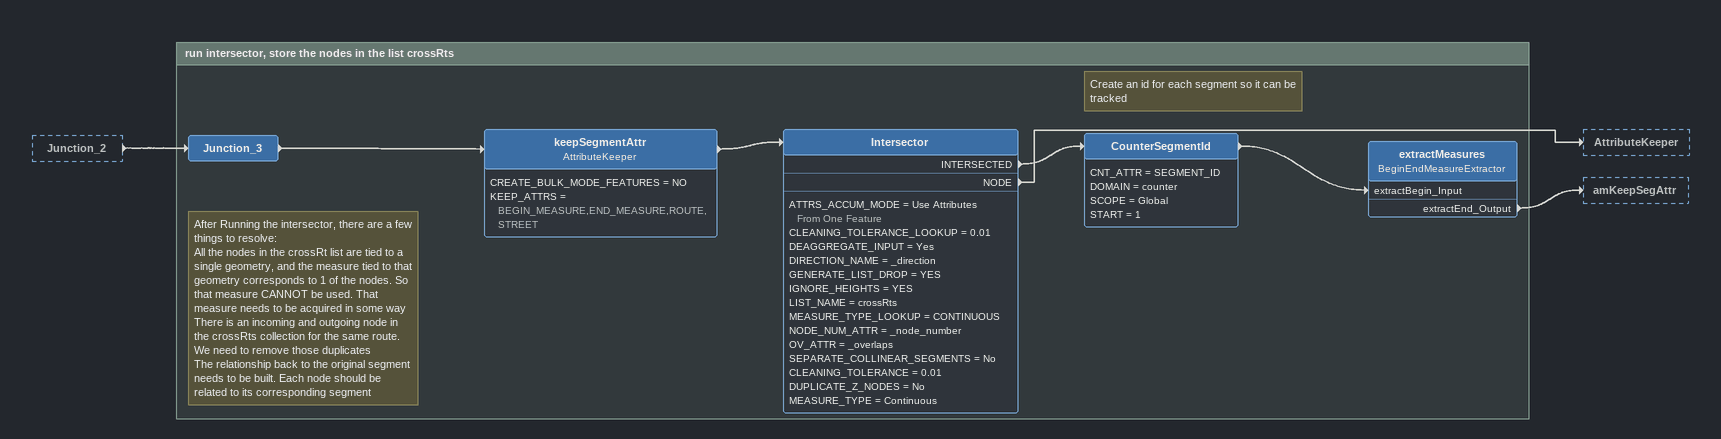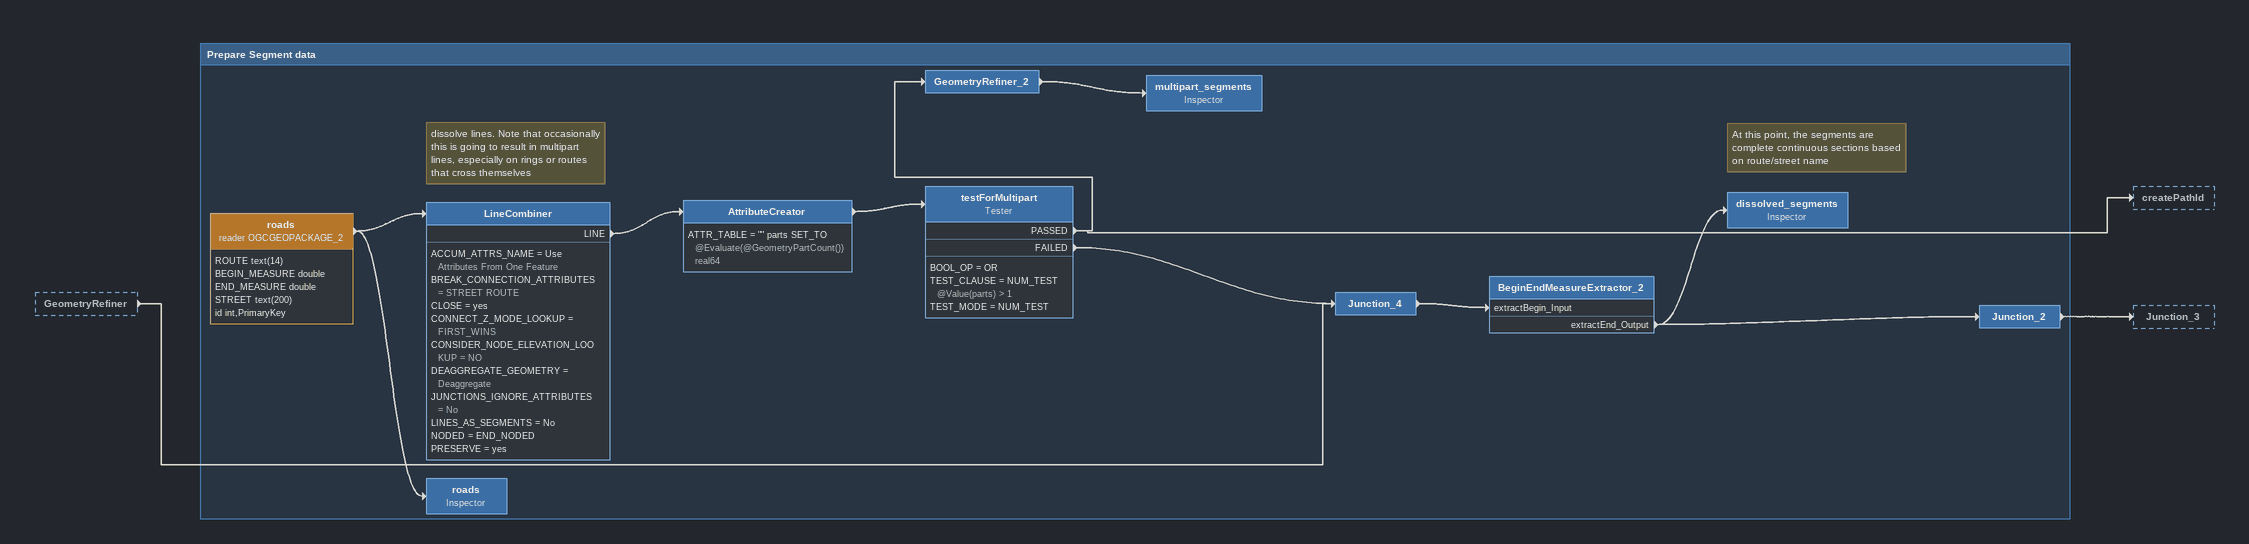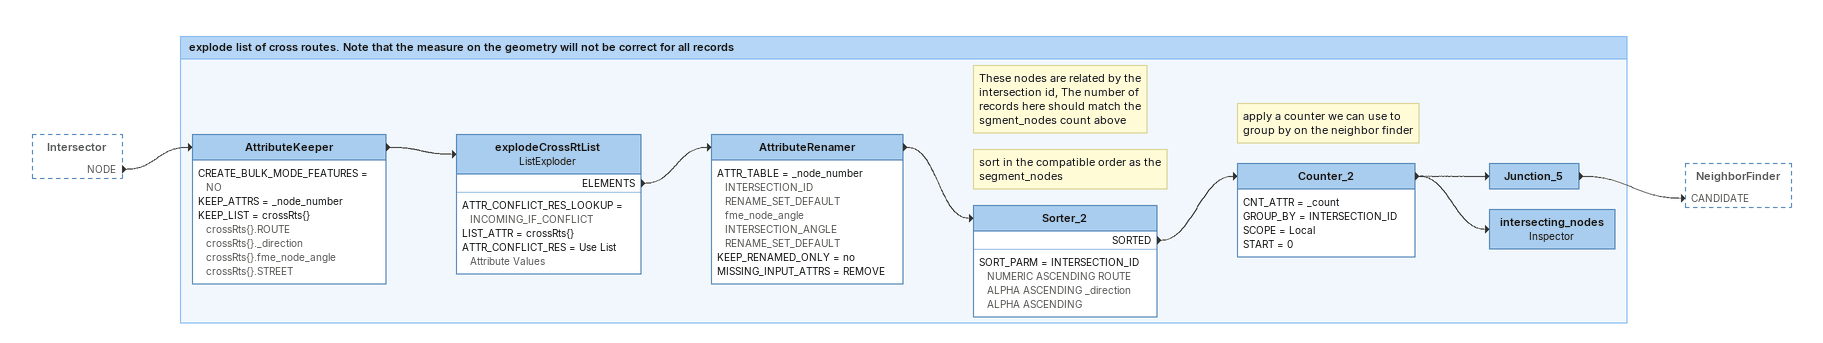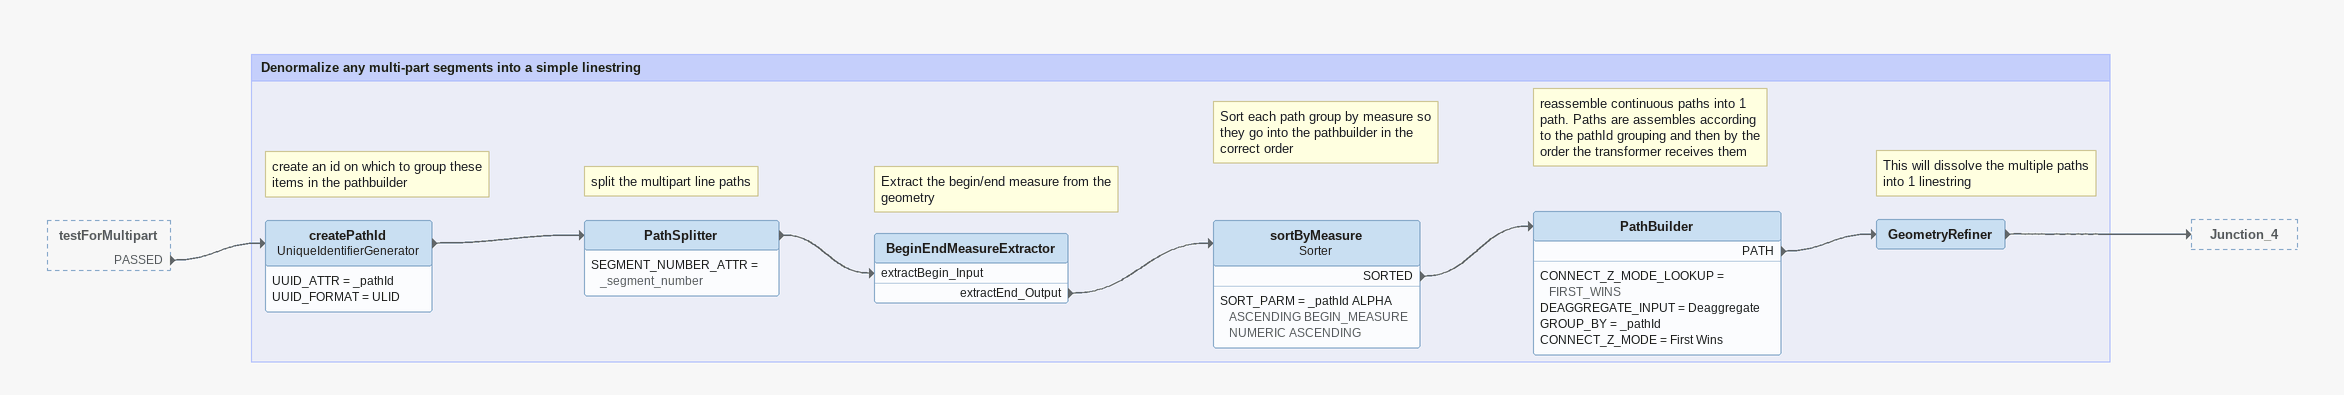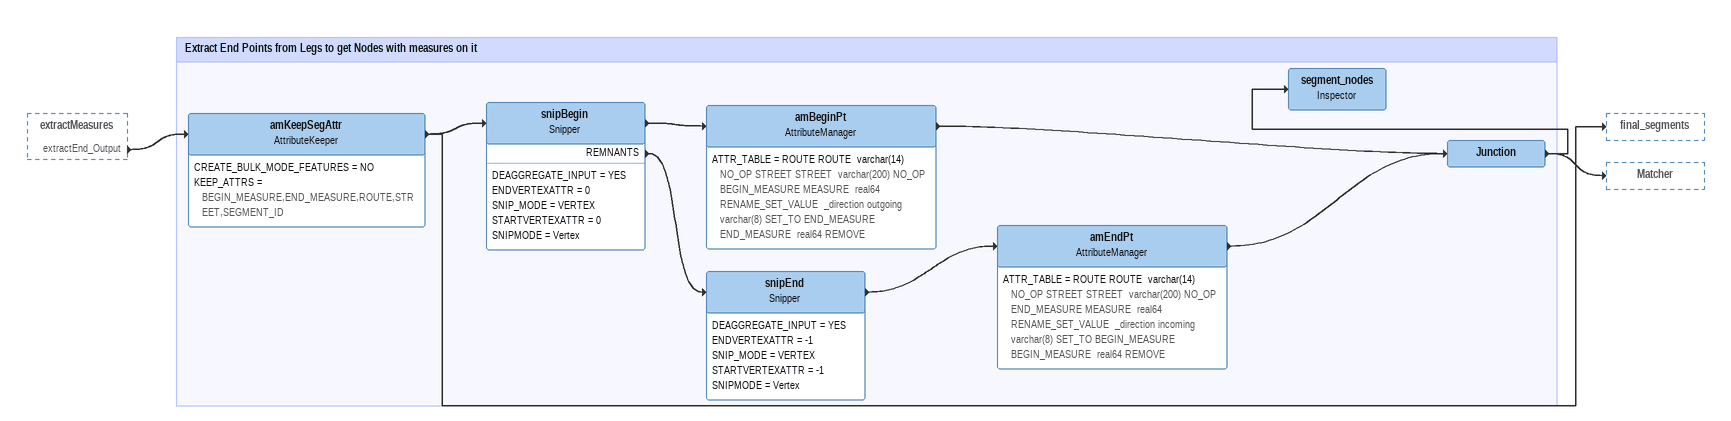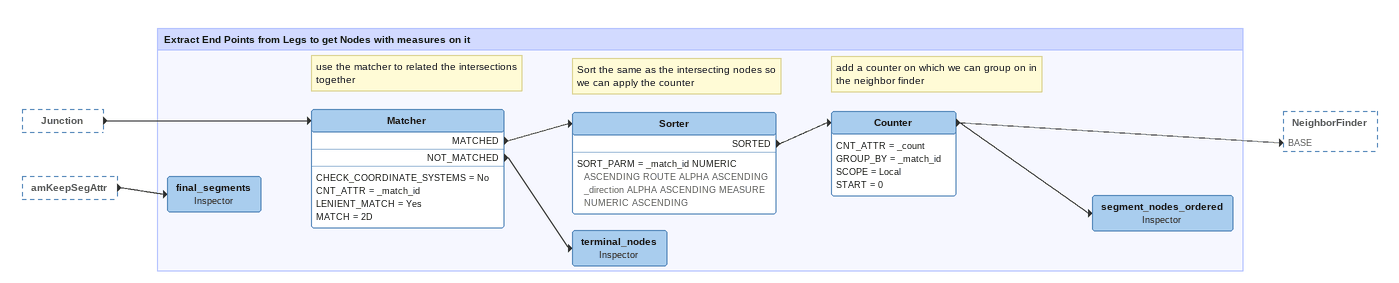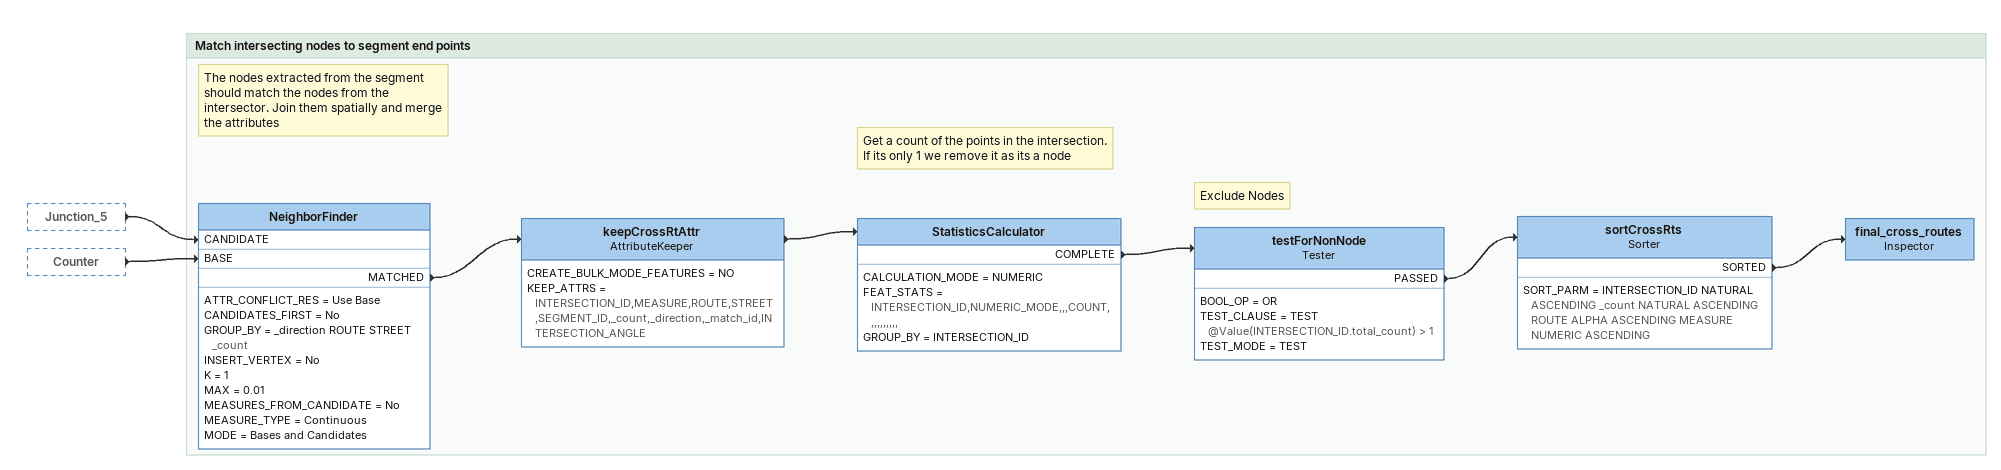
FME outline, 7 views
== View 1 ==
Junction_2 [outside]
    -> Junction_3

Bookmark: run intersector, store the nodes in the list crossRts
Note: After Running the intersector, there are a few things to resolve: / All the nodes in the crossRt list are tied to a single geometry, and the measure tied to that geometry corresponds to 1 of the nodes. So that measure CANNOT be used. That measure needs to be acquired in some way / There is an incoming and outgoing node in the crossRts collection for the same route. We need to remove those duplicates / The relationship back to the original segment needs to be built. Each node should be related to its corresponding segment
Junction_3
    -> keepSegmentAttr
keepSegmentAttr: AttributeKeeper
    CREATE_BULK_MODE_FEATURES = NO
    KEEP_ATTRS = BEGIN_MEASURE,END_MEASURE,ROUTE,STREET
    -> Intersector
Intersector
    ATTRS_ACCUM_MODE = Use Attributes From One Feature
    CLEANING_TOLERANCE_LOOKUP = 0.01
    DEAGGREGATE_INPUT = Yes
    DIRECTION_NAME = _direction
    GENERATE_LIST_DROP = YES
    IGNORE_HEIGHTS = YES
    LIST_NAME = crossRts
    MEASURE_TYPE_LOOKUP = CONTINUOUS
    NODE_NUM_ATTR = _node_number
    OV_ATTR = _overlaps
    SEPARATE_COLLINEAR_SEGMENTS = No
    CLEANING_TOLERANCE = 0.01
    DUPLICATE_Z_NODES = No
    MEASURE_TYPE = Continuous
    INTERSECTED -> CounterSegmentId
    NODE -> AttributeKeeper
Note: Create an id for each segment so it can be tracked
CounterSegmentId
    CNT_ATTR = SEGMENT_ID
    DOMAIN = counter
    SCOPE = Global
    START = 1
    -> extractMeasures [extractBegin_Input]
extractMeasures: BeginEndMeasureExtractor
    extractEnd_Output -> amKeepSegAttr

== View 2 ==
GeometryRefiner [outside]
    -> Junction_4

Bookmark: Prepare Segment data
roads (reader OGCGEOPACKAGE_2)
    attributes: ROUTE text(14), BEGIN_MEASURE double, END_MEASURE double, STREET text(200), id int,PrimaryKey
    -> roads
    -> LineCombiner
Note: dissolve lines. Note that occasionally this is going to result in multipart lines, especially on rings or routes that cross themselves
LineCombiner
    ACCUM_ATTRS_NAME = Use Attributes From One Feature
    BREAK_CONNECTION_ATTRIBUTES = STREET ROUTE
    CLOSE = yes
    CONNECT_Z_MODE_LOOKUP = FIRST_WINS
    CONSIDER_NODE_ELEVATION_LOOKUP = NO
    DEAGGREGATE_GEOMETRY = Deaggregate
    JUNCTIONS_IGNORE_ATTRIBUTES = No
    LINES_AS_SEGMENTS = No
    NODED = END_NODED
    PRESERVE = yes
    LINE -> AttributeCreator
AttributeCreator
    ATTR_TABLE = "" parts SET_TO @Evaluate(@GeometryPartCount()) real64
    -> testForMultipart
testForMultipart: Tester
    BOOL_OP = OR
    TEST_CLAUSE = NUM_TEST @Value(parts) > 1
    TEST_MODE = NUM_TEST
    PASSED -> createPathId
    PASSED -> GeometryRefiner_2
    FAILED -> Junction_4
GeometryRefiner_2
    -> multipart_segments
multipart_segments: Inspector
Junction_4
    -> BeginEndMeasureExtractor_2 [extractBegin_Input]
BeginEndMeasureExtractor_2
    extractEnd_Output -> Junction_2
    extractEnd_Output -> dissolved_segments
Note: At this point, the segments are complete continuous sections based on route/street name
dissolved_segments: Inspector
Junction_2
    -> Junction_3
roads: Inspector

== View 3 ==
Intersector [outside]
    NODE -> AttributeKeeper

Bookmark: explode list of cross routes. Note that the measure on the geometry will not be correct for all records
AttributeKeeper
    CREATE_BULK_MODE_FEATURES = NO
    KEEP_ATTRS = _node_number
    KEEP_LIST = crossRts{} crossRts{}.ROUTE crossRts{}._direction crossRts{}.fme_node_angle crossRts{}.STREET
    -> explodeCrossRtList
explodeCrossRtList: ListExploder
    ATTR_CONFLICT_RES_LOOKUP = INCOMING_IF_CONFLICT
    LIST_ATTR = crossRts{}
    ATTR_CONFLICT_RES = Use List Attribute Values
    ELEMENTS -> AttributeRenamer
AttributeRenamer
    ATTR_TABLE = _node_number INTERSECTION_ID RENAME_SET_DEFAULT  fme_node_angle INTERSECTION_ANGLE RENAME_SET_DEFAULT
    KEEP_RENAMED_ONLY = no
    MISSING_INPUT_ATTRS = REMOVE
    -> Sorter_2
Note: These nodes are related by the intersection id, The number of records here should match the sgment_nodes count above
Note: sort in the compatible order as the segment_nodes
Sorter_2
    SORT_PARM = INTERSECTION_ID NUMERIC ASCENDING ROUTE ALPHA ASCENDING _direction ALPHA ASCENDING
    SORTED -> Counter_2
Note: apply a counter we can use to group by on the neighbor finder
Counter_2
    CNT_ATTR = _count
    GROUP_BY = INTERSECTION_ID
    SCOPE = Local
    START = 0
    -> Junction_5
    -> intersecting_nodes
Junction_5
    -> NeighborFinder [CANDIDATE]
intersecting_nodes: Inspector

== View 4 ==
testForMultipart [outside]
    PASSED -> createPathId

Bookmark: Denormalize any multi-part segments into a simple linestring
Note: create an id on which to group these items in the pathbuilder
createPathId: UniqueIdentifierGenerator
    UUID_ATTR = _pathId
    UUID_FORMAT = ULID
    -> PathSplitter
Note: split the multipart line paths
PathSplitter
    SEGMENT_NUMBER_ATTR = _segment_number
    -> BeginEndMeasureExtractor [extractBegin_Input]
Note: Extract the begin/end measure from the geometry
BeginEndMeasureExtractor
    extractEnd_Output -> sortByMeasure
Note: Sort each path group by measure so they go into the pathbuilder in the correct order
sortByMeasure: Sorter
    SORT_PARM = _pathId ALPHA ASCENDING BEGIN_MEASURE NUMERIC ASCENDING
    SORTED -> PathBuilder
Note: reassemble continuous paths into 1 path. Paths are assembles according to the pathId grouping and then by the order the transformer receives them
PathBuilder
    CONNECT_Z_MODE_LOOKUP = FIRST_WINS
    DEAGGREGATE_INPUT = Deaggregate
    GROUP_BY = _pathId
    CONNECT_Z_MODE = First Wins
    PATH -> GeometryRefiner
Note: This will dissolve the multiple paths into 1 linestring
GeometryRefiner
    -> Junction_4

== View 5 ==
extractMeasures [outside]
    extractEnd_Output -> amKeepSegAttr

Bookmark: Extract End Points from Legs to get Nodes with measures on it
amKeepSegAttr: AttributeKeeper
    CREATE_BULK_MODE_FEATURES = NO
    KEEP_ATTRS = BEGIN_MEASURE,END_MEASURE,ROUTE,STREET,SEGMENT_ID
    -> snipBegin
    -> final_segments
snipBegin: Snipper
    DEAGGREGATE_INPUT = YES
    ENDVERTEXATTR = 0
    SNIP_MODE = VERTEX
    STARTVERTEXATTR = 0
    SNIPMODE = Vertex
    -> amBeginPt
    REMNANTS -> snipEnd
amBeginPt: AttributeManager
    ATTR_TABLE = ROUTE ROUTE  varchar(14) NO_OP STREET STREET  varchar(200) NO_OP BEGIN_MEASURE MEASURE  real64 RENAME_SET_VALUE  _direction outgoing varchar(8) SET_TO END_MEASURE END_MEASURE  real64 REMOVE
    -> Junction
snipEnd: Snipper
    DEAGGREGATE_INPUT = YES
    ENDVERTEXATTR = -1
    SNIP_MODE = VERTEX
    STARTVERTEXATTR = -1
    SNIPMODE = Vertex
    -> amEndPt
amEndPt: AttributeManager
    ATTR_TABLE = ROUTE ROUTE  varchar(14) NO_OP STREET STREET  varchar(200) NO_OP END_MEASURE MEASURE  real64 RENAME_SET_VALUE  _direction incoming varchar(8) SET_TO BEGIN_MEASURE BEGIN_MEASURE  real64 REMOVE
    -> Junction
Junction
    -> segment_nodes
    -> Matcher
segment_nodes: Inspector

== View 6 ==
Junction [outside]
    -> Matcher
amKeepSegAttr [outside]
    -> final_segments

Bookmark: Extract End Points from Legs to get Nodes with measures on it
Note: use the matcher to related the intersections together
Matcher
    CHECK_COORDINATE_SYSTEMS = No
    CNT_ATTR = _match_id
    LENIENT_MATCH = Yes
    MATCH = 2D
    MATCHED -> Sorter
    NOT_MATCHED -> terminal_nodes
Note: Sort the same as the intersecting nodes so we can apply the counter
Sorter
    SORT_PARM = _match_id NUMERIC ASCENDING ROUTE ALPHA ASCENDING _direction ALPHA ASCENDING MEASURE NUMERIC ASCENDING
    SORTED -> Counter
Note: add a counter on which we can group on in the neighbor finder
Counter
    CNT_ATTR = _count
    GROUP_BY = _match_id
    SCOPE = Local
    START = 0
    -> segment_nodes_ordered
    -> NeighborFinder [BASE]
segment_nodes_ordered: Inspector
terminal_nodes: Inspector
final_segments: Inspector

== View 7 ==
Junction_5 [outside]
    -> NeighborFinder [CANDIDATE]
Counter [outside]
    -> NeighborFinder [BASE]

Bookmark: Match intersecting nodes to segment end points
Note: The nodes extracted from the segment should match the nodes from the intersector. Join them spatially and merge the attributes
NeighborFinder
    ATTR_CONFLICT_RES = Use Base
    CANDIDATES_FIRST = No
    GROUP_BY = _direction ROUTE STREET _count
    INSERT_VERTEX = No
    K = 1
    MAX = 0.01
    MEASURES_FROM_CANDIDATE = No
    MEASURE_TYPE = Continuous
    MODE = Bases and Candidates
    MATCHED -> keepCrossRtAttr
keepCrossRtAttr: AttributeKeeper
    CREATE_BULK_MODE_FEATURES = NO
    KEEP_ATTRS = INTERSECTION_ID,MEASURE,ROUTE,STREET,SEGMENT_ID,_count,_direction,_match_id,INTERSECTION_ANGLE
    -> StatisticsCalculator
Note: Get a count of the points in the intersection. If its only 1 we remove it as its a node
StatisticsCalculator
    CALCULATION_MODE = NUMERIC
    FEAT_STATS = INTERSECTION_ID,NUMERIC_MODE,,,COUNT,,,,,,,,,,
    GROUP_BY = INTERSECTION_ID
    COMPLETE -> testForNonNode
Note: Exclude Nodes
testForNonNode: Tester
    BOOL_OP = OR
    TEST_CLAUSE = TEST @Value(INTERSECTION_ID.total_count) > 1
    TEST_MODE = TEST
    PASSED -> sortCrossRts
sortCrossRts: Sorter
    SORT_PARM = INTERSECTION_ID NATURAL ASCENDING _count NATURAL ASCENDING ROUTE ALPHA ASCENDING MEASURE NUMERIC ASCENDING
    SORTED -> final_cross_routes
final_cross_routes: Inspector
